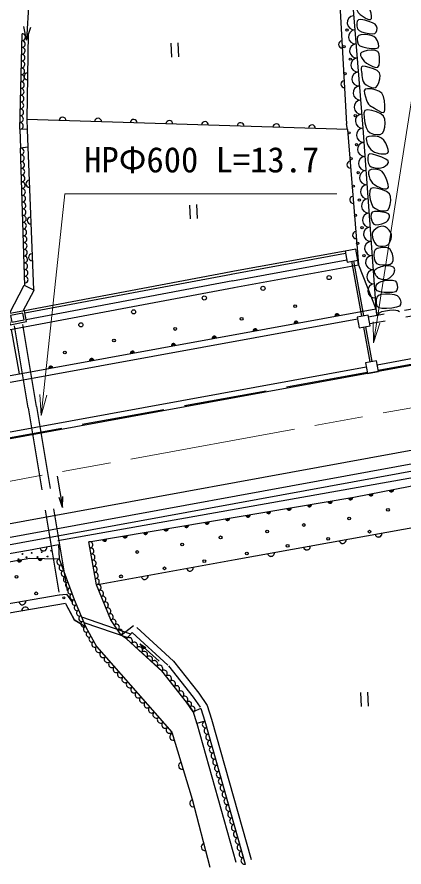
# Model space of a CAD drawing. Units: millimetres, scale not verified. Extents: x 40000 to 680000, y 20000 to 380000.
# Drawn here: x 428590 to 456514, y 257626 to 318999 of the extents above; entities that cross this region are included whole.
import ezdxf
from ezdxf.enums import TextEntityAlignment as Align

# ---------------------------------------------------------------- set-up
doc = ezdxf.new("R2010")
doc.units = ezdxf.units.MM
doc.header["$LTSCALE"] = 1000
doc.linetypes.add('CHAIN', pattern=[18.5, 12, -1.5, 3.5, -1.5])
doc.linetypes.add('DASHED', pattern=[7.5, 6, -1.5])
for name, color, linetype, lineweight in [('M-BGD', 7, 'Continuous', 25), ('M-BGD-EXST', 7, 'Continuous', 25), ('M-BMK', 2, 'CHAIN', 13), ('M-STR-HTXT', 7, 'Continuous', 13), ('M-STR-STRC', 7, 'Continuous', 25)]:
    doc.layers.add(name, color=color, linetype=linetype, lineweight=lineweight)
doc.styles.add('ＭＳ ゴシック', font='')
doc.styles.get('ＭＳ ゴシック').set_extended_font_data('MS Gothic')

# ---------------------------------------------------------------- blocks, each defined once
blk = doc.blocks.new('open_arrow')
at = {"color": 0, "linetype": 'Continuous', "lineweight": -2}
blk.add_lwpolyline([(7.5, 1.25), (0, 0), (7.5, -1.25)], dxfattribs=at)

msp = doc.modelspace()

# ---------------------------------------------------------------- linework, layer by layer
at = {"layer": 'M-BGD'}
for p, q in [((452631, 322122), (453543, 310980)), ((429452, 320175), (429268, 317328)), ((451886, 319885), (452374, 311285)), ((429268, 317328), (429072, 318309)), ((429268, 317328), (429589, 318276)), ((428782, 310891), (428956, 317790)), ((429398, 317808), (429301, 311599)), ((452443, 310874), (429301, 311599)), ((429301, 311599), (429318, 310877)), ((429301, 311599), (429319, 310877)), ((452443, 310874), (452374, 311285)), ((428782, 310891), (428843, 309531)), ((429318, 310877), (428782, 310891)), ((428782, 310891), (428843, 309531)), ((429319, 310877), (428782, 310891)), ((429318, 310877), (429375, 309612)), ((429319, 310877), (429375, 309612)), ((452443, 310874), (453222, 301113)), ((453543, 310980), (454507, 297691)), ((429375, 309612), (428843, 309531)), ((429375, 309612), (428843, 309531)), ((429152, 299615), (428843, 309531)), ((429375, 309612), (429770, 299293)), ((444016, 300618), (452259, 302125)), ((444050, 300431), (452293, 301938)), ((444136, 299959), (452379, 301466)), ((452728, 301367), (453454, 297393)), ((452875, 301394), (453602, 297420)), ((453222, 301112), (453195, 301453)), ((444226, 299467), (453223, 301112)), ((453223, 301112), (454489, 297938)), ((429125, 297818), (444043, 300623)), ((429160, 297632), (444078, 300436)), ((428041, 297584), (429111, 299636)), ((429111, 299636), (429821, 299266)), ((429249, 297160), (444167, 299965)), ((424603, 295778), (444259, 299473)), ((429041, 297772), (429821, 299266)), ((454578, 293888), (485214, 299490)), ((380858, 284475), (454489, 297938)), ((454488, 297940), (454547, 297441)), ((454507, 297691), (454547, 297441)), ((453162, 297187), (380901, 283975)), ((428162, 296447), (428750, 293232)), ((381577, 280541), (453791, 293744)), ((486563, 292112), (382926, 273163)), ((383016, 272671), (486653, 291620)), ((431542, 281189), (462326, 286667)), ((431542, 281189), (462327, 286667)), ((452891, 284322), (462432, 286183)), ((452892, 284322), (462432, 286183)), ((431483, 285855), (431876, 283578)), ((431876, 283578), (431624, 284308)), ((431876, 283578), (431889, 284371)), ((433772, 281098), (452891, 284322)), ((433773, 281098), (452892, 284322)), ((444332, 279840), (465014, 283564)), ((444332, 279840), (465015, 283564)), ((434319, 278002), (433772, 281098)), ((434319, 278002), (433773, 281098)), ((431580, 280900), (431640, 279872)), ((405230, 275835), (429517, 279922)), ((429516, 279921), (431640, 279872)), ((434537, 278040), (444332, 279840)), ((434538, 278040), (444332, 279840)), ((404984, 272658), (431644, 277269)), ((431644, 277269), (432172, 277331)), ((431645, 277269), (432173, 277331)), ((432172, 277331), (432559, 276744)), ((432173, 277331), (432559, 276744)), ((432085, 276649), (405118, 272007)), ((432085, 276649), (405118, 272007)), ((432085, 276649), (432711, 275484)), ((432085, 276649), (432711, 275485)), ((436802, 274448), (433256, 275657)), ((436803, 274449), (433256, 275657)), ((432711, 275485), (433528, 274997)), ((432711, 275484), (433528, 274996)), ((433408, 275289), (436582, 274207)), ((433408, 275288), (436582, 274207)), ((436097, 274361), (436998, 275069)), ((436097, 274362), (436998, 275069)), ((436894, 274549), (436490, 274106)), ((436895, 274549), (436490, 274106)), ((436894, 274549), (439480, 272190)), ((436895, 274549), (439481, 272191)), ((436490, 274106), (439076, 271747)), ((436490, 274106), (439076, 271747)), ((437458, 273745), (437746, 273362)), ((437458, 273745), (437877, 273483)), ((438840, 272477), (437458, 273745)), ((437458, 273745), (437746, 273362)), ((437458, 273745), (437877, 273484)), ((438840, 272477), (437458, 273745)), ((439514, 272155), (441294, 269898)), ((439514, 272155), (441294, 269898)), ((440811, 269541), (441312, 268818)), ((440812, 269541), (441312, 268818)), ((441305, 269883), (441805, 269159)), ((441305, 269883), (441806, 269159)), ((441273, 268898), (441564, 267974)), ((441273, 268898), (441565, 267974)), ((441845, 269079), (441312, 268818)), ((441845, 269079), (441312, 268818)), ((441845, 269079), (442137, 268154)), ((441845, 269079), (442137, 268155)), ((442137, 268155), (441562, 267983)), ((442137, 268154), (441562, 267982)), ((441562, 267983), (444392, 257971)), ((441562, 267982), (444392, 257970)), ((442139, 268146), (445053, 257838)), ((442140, 268146), (444985, 258079)), ((439758, 267350), (441232, 262527)), ((441232, 262527), (442510, 257626))]:
    msp.add_line(p, q, dxfattribs=at)
at = {"layer": 'M-BGD', "linetype": 'DASHED'}
for p, q in [((484584, 302933), (453949, 297331)), ((484674, 302441), (454039, 296839)), ((454650, 293495), (485286, 299096)), ((429989, 290882), (428959, 297082)), ((429397, 290783), (428367, 296984)), ((453598, 296606), (454057, 294098)), ((453746, 296633), (454204, 294125)), ((381649, 280147), (453863, 293351)), ((429398, 290785), (431644, 277269)), ((429990, 290883), (432236, 277367))]:
    msp.add_line(p, q, dxfattribs=at)
at = {"layer": 'M-BGD'}
for points in [[(454107, 318807), (454160, 318897), (454168, 319069), (454136, 319284), (454070, 319501), (453974, 319677), (453819, 319834), (453599, 319996), (453362, 320138), (453155, 320229), (453024, 320243), (452976, 320149), (452979, 319966), (453025, 319738), (453102, 319512), (453203, 319331), (453354, 319179), (453562, 319026), (453785, 318897), (453981, 318816)], [(454421, 317814), (454516, 317896), (454566, 318031), (454569, 318191), (454525, 318348), (454431, 318473), (454249, 318578), (453978, 318683), (453679, 318769), (453410, 318816), (453230, 318806), (453141, 318710), (453103, 318543), (453114, 318345), (453171, 318156), (453270, 318018), (453448, 317926), (453706, 317853), (453990, 317805), (454246, 317790)], [(454651, 316773), (454707, 316886), (454684, 317066), (454603, 317271), (454483, 317459), (454345, 317591), (454157, 317666), (453905, 317713), (453638, 317730), (453402, 317715), (453245, 317666), (453165, 317560), (453133, 317399), (453148, 317217), (453212, 317048), (453327, 316924), (453538, 316840), (453845, 316775), (454179, 316735), (454470, 316732)], [(454635, 315368), (454715, 315515), (454757, 315769), (454758, 316063), (454714, 316332), (454620, 316508), (454437, 316582), (454165, 316598), (453867, 316571), (453605, 316516), (453439, 316447), (453379, 316352), (453385, 316220), (453442, 316071), (453534, 315925), (453648, 315800), (453812, 315675), (454035, 315536), (454275, 315417), (454489, 315351)], [(453642, 314220), (453777, 314112), (453961, 314004), (454161, 313918), (454348, 313880), (454491, 313913), (454603, 314048), (454705, 314269), (454776, 314530), (454796, 314782), (454743, 314979), (454577, 315126), (454310, 315256), (454005, 315358), (453726, 315423), (453535, 315443), (453445, 315403), (453417, 315311), (453427, 315185), (453453, 315046), (453474, 314914), (453482, 314779), (453492, 314629), (453515, 314478), (453561, 314337)], [(454393, 312416), (454537, 312327), (454708, 312220), (454878, 312131), (455021, 312094), (455108, 312146), (455143, 312329), (455142, 312620), (455104, 312954), (455026, 313268), (454907, 313496), (454709, 313641), (454433, 313748), (454136, 313810), (453875, 313824), (453708, 313785), (453651, 313665), (453665, 313466), (453727, 313232), (453810, 313005), (453889, 312829), (453965, 312709), (454057, 312618), (454160, 312545), (454273, 312481)], [(454969, 310603), (455068, 310773), (455135, 311035), (455158, 311334), (455129, 311619), (455037, 311835), (454834, 312001), (454529, 312151), (454190, 312259), (453890, 312301), (453699, 312249), (453628, 312053), (453630, 311730), (453688, 311357), (453786, 311010), (453907, 310768), (454081, 310628), (454318, 310540), (454575, 310505), (454806, 310526)], [(454693, 309141), (454850, 309119), (455027, 309112), (455195, 309128), (455325, 309177), (455389, 309265), (455376, 309421), (455305, 309640), (455193, 309879), (455052, 310096), (454899, 310249), (454704, 310336), (454458, 310386), (454204, 310400), (453984, 310380), (453842, 310326), (453790, 310219), (453798, 310057), (453850, 309871), (453928, 309691), (454014, 309545), (454117, 309432), (454248, 309331), (454396, 309247), (454548, 309182)], [(454878, 308098), (455030, 308156), (455192, 308252), (455328, 308371), (455402, 308494), (455379, 308606), (455207, 308728), (454910, 308871), (454565, 309004), (454249, 309093), (454037, 309108), (453937, 309016), (453899, 308839), (453911, 308624), (453961, 308420), (454036, 308274), (454156, 308186), (454329, 308123), (454526, 308088), (454718, 308079)], [(454865, 306650), (454999, 306611), (455136, 306587), (455259, 306590), (455349, 306630), (455388, 306720), (455368, 306893), (455300, 307142), (455198, 307415), (455072, 307664), (454936, 307838), (454764, 307935), (454549, 307987), (454327, 308000), (454135, 307977), (454010, 307922), (453959, 307816), (453957, 307657), (453993, 307472), (454057, 307290), (454138, 307139), (454249, 307013), (454396, 306895), (454560, 306791), (454723, 306707)], [(455343, 305051), (455450, 305210), (455526, 305463), (455561, 305755), (455542, 306033), (455457, 306241), (455259, 306395), (454955, 306529), (454618, 306623), (454316, 306658), (454121, 306611), (454043, 306440), (454033, 306158), (454077, 305831), (454163, 305524), (454277, 305303), (454447, 305162), (454683, 305057), (454941, 304997), (455176, 304992)], [(455254, 304213), (455354, 304310), (455432, 304437), (455475, 304574), (455468, 304698), (455400, 304791), (455226, 304859), (454956, 304917), (454654, 304952), (454384, 304952), (454209, 304905), (454139, 304777), (454130, 304577), (454169, 304354), (454244, 304157), (454342, 304034), (454487, 303996), (454688, 304011), (454907, 304062), (455108, 304135)], [(455340, 302550), (455444, 302656), (455529, 302808), (455590, 302982), (455619, 303157), (455608, 303310), (455546, 303454), (455438, 303605), (455301, 303741), (455152, 303844), (455007, 303893), (454848, 303879), (454663, 303815), (454481, 303715), (454330, 303592), (454240, 303459), (454218, 303293), (454245, 303086), (454309, 302871), (454400, 302682), (454506, 302551), (454646, 302481), (454826, 302449), (455020, 302452), (455200, 302487)], [(453051, 302240), (452264, 302096), (452408, 301309), (453195, 301453)], [(455670, 301251), (455732, 301407), (455734, 301634), (455686, 301881), (455600, 302103), (455487, 302251), (455314, 302322), (455074, 302350), (454816, 302337), (454587, 302285), (454437, 302196), (454366, 302039), (454343, 301812), (454364, 301563), (454428, 301340), (454532, 301192), (454714, 301121), (454976, 301094), (455260, 301109), (455510, 301162)], [(455869, 299945), (455972, 299831), (456032, 299653), (456046, 299454), (456007, 299275), (455910, 299157), (455710, 299107), (455412, 299095), (455081, 299115), (454785, 299159), (454590, 299221), (454502, 299318), (454476, 299453), (454504, 299603), (454578, 299741), (454690, 299840), (454875, 299909), (455138, 299962), (455427, 299992), (455689, 299989)], [(456011, 298899), (456145, 298781), (456241, 298610), (456288, 298420), (456273, 298245), (456182, 298119), (455968, 298036), (455637, 297973), (455264, 297940), (454926, 297945), (454697, 297998), (454580, 298131), (454526, 298337), (454529, 298569), (454586, 298779), (454693, 298919), (454891, 298988), (455180, 299016), (455503, 299007), (455799, 298967)], [(428099, 296781), (429278, 297003), (429131, 297789), (427951, 297567)], [(428219, 296956), (429103, 297122), (429011, 297614), (428126, 297448)], [(453279, 296548), (454066, 296692), (453922, 297479), (453135, 297335)], [(453881, 293253), (454668, 293396), (454524, 294183), (453737, 294039)]]:
    msp.add_lwpolyline(points, close=True, dxfattribs=at)
for points in [[(455105, 301022), (454971, 300991), (454849, 300958), (454740, 300922), (454645, 300883), (454564, 300841), (454495, 300797), (454438, 300750), (454395, 300701), (454369, 300646), (454362, 300586), (454383, 300512), (454428, 300426), (454488, 300339), (454548, 300260), (454597, 300200), (454647, 300149), (454689, 300132), (454754, 300116), (454816, 300098), (454890, 300079), (454971, 300061), (455052, 300048), (455125, 300043), (455191, 300047), (455254, 300056), (455315, 300071), (455373, 300093), (455427, 300120), (455480, 300155), (455529, 300198), (455575, 300247), (455619, 300297), (455661, 300346), (455703, 300394), (455746, 300442), (455784, 300492), (455814, 300544), (455831, 300600), (455840, 300666), (455844, 300739), (455835, 300813), (455807, 300881), (455753, 300933), (455674, 300971), (455574, 301001), (455452, 301021), (455306, 301029), (455136, 301024)], [(454662, 297462), (454678, 297542), (454759, 297650), (454926, 297728), (455175, 297790), (455458, 297832), (455727, 297850), (455933, 297842)], [(455933, 297842), (456078, 297802), (456179, 297739)], [(401946, 275728), (429416, 280496), (431580, 280900)], [(431640, 279872), (432726, 276944), (433528, 274996), (434330, 273546), (439758, 267350)], [(436097, 274361), (435371, 275468), (434319, 278002)], [(436097, 274362), (435371, 275468), (434319, 278002)], [(441312, 268818), (440823, 269526), (439043, 271783), (436490, 274106), (436097, 274362)], [(441312, 268818), (440823, 269526), (439042, 271783), (436490, 274106), (436097, 274361)], [(437232, 274918), (439881, 272496), (441709, 270177), (442300, 269298), (442618, 268289), (445495, 258172)]]:
    msp.add_lwpolyline(points, dxfattribs=at)
for centre, radius in [((452404, 318057), 80), ((452190, 316851), 80), ((452635, 315956), 80), ((452260, 314911), 80), ((452998, 311871), 80), ((452557, 310639), 80), ((453091, 309778), 80), ((452699, 308763), 80), ((453210, 307764), 80), ((452863, 306781), 80), ((453297, 305778), 80), ((453017, 304676), 80), ((453492, 303782), 80), ((453167, 302663), 80), ((453626, 301768), 80), ((451111, 300184), 150), ((446338, 299406), 150), ((442107, 298713), 150), ((437002, 297709), 150), ((448658, 298113), 100), ((444799, 297201), 100), ((433198, 296773), 150), ((440007, 296474), 100), ((435588, 295645), 100), ((432041, 294773), 100), ((455358, 283419), 100), ((449279, 282319), 100), ((452557, 282796), 100), ((446645, 281842), 100), ((454029, 281837), 100), ((443284, 281427), 100), ((451050, 281321), 100), ((431047, 280465), 30), ((440504, 280909), 100), ((448118, 280823), 100), ((428695, 279844), 30), ((428994, 280223), 30), ((429278, 279988), 30), ((429648, 280302), 30), ((430072, 280006), 30), ((430372, 280362), 30), ((430797, 280043), 30), ((437268, 280369), 100), ((445168, 280270), 100), ((439240, 279191), 100), ((442107, 279716), 100), ((428555, 278585), 100), ((436095, 278610), 100), ((429971, 277383), 100), ((431972, 277060), 80)]:
    msp.add_circle(centre, radius, dxfattribs=at)
for centre, radius, start, end in [((452929, 318578), 508, 95.60871, 273.75598), ((453012, 317565), 508, 95.60871, 273.75598), ((428953, 317543), 246, 267.73691, 89.36778), ((428929, 316558), 246, 267.73691, 89.36778), ((428941, 317051), 246, 267.73691, 89.36778), ((452049, 317018), 250, 93.25223, 273.25223), ((453095, 316552), 508, 95.60871, 273.75598), ((428916, 316065), 246, 267.73691, 89.36778), ((428904, 315572), 246, 267.73691, 89.36778), ((453178, 315539), 508, 95.60871, 273.75598), ((428891, 315079), 246, 267.73691, 89.36778), ((429349, 314704), 250, 89.10529, 269.10529), ((453261, 314526), 508, 95.60871, 273.75598), ((428866, 314094), 246, 267.73691, 89.36778), ((428879, 314587), 246, 267.73691, 89.36778), ((452211, 314152), 250, 93.25223, 273.25223), ((428854, 313601), 246, 267.73691, 89.36778), ((453344, 313513), 508, 95.60871, 273.75598), ((428841, 313108), 246, 267.73691, 89.36778), ((453427, 312500), 508, 95.60871, 273.75598), ((428829, 312616), 246, 267.73691, 89.36778), ((428804, 311630), 246, 267.73691, 89.36778), ((428816, 312123), 246, 267.73691, 89.36778), ((453510, 311488), 508, 95.60871, 273.75598), ((428792, 311137), 246, 267.73691, 89.36778), ((431872, 311518), 250, 358.20618, 178.20618), ((434444, 311438), 250, 358.20618, 178.20618), ((437015, 311357), 250, 358.20618, 178.20618), ((439586, 311277), 250, 358.20618, 178.20618), ((442158, 311196), 250, 358.20618, 178.20618), ((444729, 311116), 250, 358.20618, 178.20618), ((447301, 311035), 250, 358.20618, 178.20618), ((449872, 310955), 250, 358.20618, 178.20618), ((453593, 310470), 513, 95.55971, 272.73146), ((453667, 309448), 513, 95.55971, 272.73146), ((428856, 309288), 244, 270.31216, 93.26426), ((428872, 308801), 244, 270.31216, 93.26426), ((453741, 308426), 513, 95.55971, 272.73146), ((428887, 308314), 244, 270.31216, 93.26426), ((452646, 308334), 250, 94.56134, 274.56134), ((428902, 307827), 244, 270.31216, 93.26426), ((428917, 307340), 244, 270.31216, 93.26426), ((453815, 307403), 513, 95.55971, 272.73146), ((428932, 306853), 244, 270.31216, 93.26426), ((429477, 306958), 250, 92.19315, 272.19315), ((453889, 306381), 513, 95.55971, 272.73146), ((428948, 306366), 244, 270.31216, 93.26426), ((428963, 305879), 244, 270.31216, 93.26426), ((452849, 305794), 250, 94.56134, 274.56134), ((453963, 305359), 513, 95.55971, 272.73146), ((428978, 305391), 244, 270.31216, 93.26426), ((428993, 304904), 244, 270.31216, 93.26426), ((429008, 304417), 244, 270.31216, 93.26426), ((429578, 304304), 250, 92.19315, 272.19315), ((454037, 304336), 513, 95.55971, 272.73146), ((429024, 303930), 244, 270.31216, 93.26426), ((454112, 303314), 513, 95.55971, 272.73146), ((429039, 303443), 244, 270.31216, 93.26426), ((429054, 302956), 244, 270.31216, 93.26426), ((453051, 303254), 250, 94.56134, 274.56134), ((429069, 302469), 244, 270.31216, 93.26426), ((454186, 302292), 513, 95.55971, 272.73146), ((429084, 301982), 244, 270.31216, 93.26426), ((429100, 301495), 244, 270.31216, 93.26426), ((429680, 301650), 250, 92.19315, 272.19315), ((454260, 301269), 513, 95.55971, 272.73146), ((429115, 301008), 244, 270.31216, 93.26426), ((429130, 300521), 244, 270.31216, 93.26426), ((454334, 300247), 513, 95.55971, 272.73146), ((429145, 300034), 244, 270.31216, 93.26426), ((454408, 299225), 513, 95.55971, 272.73146), ((451683, 297425), 150, 10.36158, 190.36158), ((451683, 297425), 75, 10.36158, 190.36158), ((445781, 296346), 150, 10.36158, 190.36158), ((448732, 296886), 150, 10.36158, 190.36158), ((448732, 296886), 75, 10.36158, 190.36158), ((442830, 295807), 150, 10.36158, 190.36158), ((442830, 295807), 75, 10.36158, 190.36158), ((445781, 296346), 75, 10.36158, 190.36158), ((439879, 295267), 150, 10.36158, 190.36158), ((439879, 295267), 75, 10.36158, 190.36158), ((436928, 294727), 150, 10.36158, 190.36158), ((436928, 294727), 75, 10.36158, 190.36158), ((433977, 294188), 150, 10.36158, 190.36158), ((433977, 294188), 75, 10.36158, 190.36158), ((431026, 293648), 150, 10.36158, 190.36158), ((431026, 293648), 75, 10.36158, 190.36158), ((455602, 284851), 150, 191.03527, 11.03527), ((455602, 284851), 75, 191.03527, 11.03527), ((452656, 284283), 150, 189.5715, 9.5715), ((452656, 284283), 75, 189.5715, 9.5715), ((454130, 284564), 150, 191.03527, 11.03527), ((454130, 284564), 75, 191.03527, 11.03527), ((448219, 283534), 150, 189.5715, 9.5715), ((448219, 283534), 75, 189.5715, 9.5715), ((449698, 283784), 150, 189.5715, 9.5715), ((449698, 283784), 75, 189.5715, 9.5715), ((451177, 284033), 150, 189.5715, 9.5715), ((451177, 284033), 75, 189.5715, 9.5715), ((445261, 283036), 150, 189.5715, 9.5715), ((445261, 283036), 75, 189.5715, 9.5715), ((446740, 283285), 150, 189.5715, 9.5715), ((446740, 283285), 75, 189.5715, 9.5715), ((442302, 282537), 150, 189.5715, 9.5715), ((442302, 282537), 75, 189.5715, 9.5715), ((443781, 282786), 150, 189.5715, 9.5715), ((443781, 282786), 75, 189.5715, 9.5715), ((437865, 281789), 150, 189.5715, 9.5715), ((437865, 281789), 75, 189.5715, 9.5715), ((439344, 282038), 150, 189.5715, 9.5715), ((439344, 282038), 75, 189.5715, 9.5715), ((440823, 282287), 150, 189.5715, 9.5715), ((440823, 282287), 75, 189.5715, 9.5715), ((454673, 281702), 250, 190.20745, 10.20745), ((454674, 281702), 250, 190.20726, 10.20726), ((433835, 280881), 226, 273.87723, 106.13878), ((433836, 280881), 226, 273.87703, 106.13859), ((434907, 281290), 150, 189.5715, 9.5715), ((434907, 281290), 75, 189.5715, 9.5715), ((436386, 281539), 150, 189.5715, 9.5715), ((436386, 281539), 75, 189.5715, 9.5715), ((452088, 281236), 250, 190.20745, 10.20745), ((452088, 281236), 250, 190.20726, 10.20726), ((430498, 280698), 250, 190.5591, 10.5591), ((433913, 280439), 226, 273.87723, 106.13878), ((433914, 280439), 226, 273.87703, 106.13859), ((449503, 280771), 250, 190.20745, 10.20745), ((449503, 280771), 250, 190.20726, 10.20726), ((430265, 279904), 150, 178.66598, 358.66598), ((430265, 279904), 75, 178.66598, 358.66598), ((431694, 279654), 224, 103.81704, 296.8663), ((433991, 279997), 226, 273.87723, 106.13878), ((433992, 279997), 226, 273.87703, 106.13859), ((446917, 280305), 250, 190.20745, 10.20745), ((446918, 280305), 250, 190.20726, 10.20726), ((428775, 279797), 150, 189.55037, 9.55037), ((428775, 279797), 75, 189.55037, 9.55037), ((431849, 279236), 224, 103.81704, 296.8663), ((434069, 279554), 226, 273.87723, 106.13878), ((434070, 279554), 226, 273.87703, 106.13859), ((434147, 279112), 226, 273.87723, 106.13878), ((434148, 279112), 226, 273.87703, 106.13859), ((441067, 279240), 250, 190.41279, 10.41279), ((441067, 279240), 250, 190.41259, 10.41259), ((432004, 278817), 224, 103.81704, 296.8663), ((434226, 278670), 226, 273.87723, 106.13878), ((434226, 278670), 226, 273.87703, 106.13859), ((437802, 278640), 250, 190.41279, 10.41279), ((437803, 278640), 250, 190.41259, 10.41259), ((432159, 278399), 224, 103.81704, 296.8663), ((432314, 277981), 224, 103.81704, 296.8663), ((434304, 278227), 226, 273.87723, 106.13878), ((434304, 278227), 226, 273.87703, 106.13859), ((434425, 277799), 230, 287.44269, 117.65058), ((434426, 277799), 230, 287.4425, 117.65038), ((432469, 277563), 224, 103.81704, 296.8663), ((434601, 277376), 230, 287.44269, 117.65058), ((434601, 277376), 230, 287.4425, 117.65038), ((428978, 276808), 250, 189.81278, 9.81278), ((432624, 277144), 224, 103.81704, 296.8663), ((432772, 276735), 214, 102.61164, 302.15387), ((434776, 276954), 230, 287.44269, 117.65058), ((434776, 276954), 230, 287.4425, 117.65038), ((429186, 276150), 250, 9.76755, 189.76755), ((432933, 276346), 214, 102.61164, 302.15387), ((434951, 276531), 230, 287.44269, 117.65058), ((434952, 276532), 230, 287.4425, 117.65038), ((435127, 276109), 230, 287.44269, 117.65058), ((435127, 276109), 230, 287.4425, 117.65038), ((433093, 275956), 214, 102.61164, 302.15387), ((433254, 275567), 214, 102.61164, 302.15387), ((435302, 275687), 230, 287.44269, 117.65058), ((435302, 275687), 230, 287.4425, 117.65038), ((433414, 275177), 214, 102.61164, 302.15387), ((433594, 274796), 211, 108.24134, 309.64512), ((435515, 275299), 222, 296.09305, 130.44205), ((435515, 275299), 222, 296.09286, 130.44186), ((435757, 274930), 222, 296.09305, 130.44205), ((435757, 274930), 222, 296.09286, 130.44186), ((433794, 274434), 211, 108.24134, 309.64512), ((435999, 274561), 222, 296.09305, 130.44205), ((435999, 274561), 222, 296.09286, 130.44186), ((433995, 274071), 211, 108.24134, 309.64512), ((434195, 273708), 211, 108.24134, 309.64512), ((436675, 273943), 246, 316.89305, 138.4989), ((436675, 273943), 246, 316.89285, 138.4987), ((437039, 273611), 246, 316.89305, 138.4989), ((437040, 273611), 246, 316.89285, 138.4987), ((434484, 273359), 242, 129.42198, 313.01339), ((434803, 272994), 242, 129.42197, 313.01339), ((437404, 273279), 246, 316.89305, 138.4989), ((437404, 273279), 246, 316.89285, 138.4987), ((437769, 272947), 246, 316.89305, 138.4989), ((437769, 272947), 246, 316.89285, 138.4987), ((435122, 272630), 242, 129.42198, 313.01339), ((438133, 272615), 246, 316.89305, 138.4989), ((438133, 272615), 246, 316.89285, 138.4987), ((438498, 272283), 246, 316.89305, 138.4989), ((438498, 272284), 246, 316.89285, 138.4987), ((435442, 272265), 242, 129.42198, 313.01339), ((435761, 271901), 242, 129.42198, 313.01339), ((438863, 271952), 246, 316.89305, 138.4989), ((438863, 271952), 246, 316.89285, 138.4987), ((436080, 271536), 242, 129.42198, 313.01339), ((436400, 271172), 242, 129.42198, 313.01339), ((439199, 271601), 240, 305.81594, 130.71201), ((439199, 271601), 240, 305.81575, 130.71182), ((439496, 271225), 240, 305.81594, 130.71201), ((439496, 271225), 240, 305.81575, 130.71182), ((436719, 270807), 242, 129.42198, 313.01339), ((439792, 270849), 240, 305.81594, 130.71201), ((439793, 270849), 240, 305.81575, 130.71182), ((440089, 270473), 240, 305.81594, 130.71201), ((440089, 270473), 240, 305.81575, 130.71182), ((437038, 270443), 242, 129.42198, 313.01339), ((437357, 270078), 242, 129.42198, 313.01339), ((440386, 270097), 240, 305.81594, 130.71201), ((440386, 270097), 240, 305.81575, 130.71182), ((437677, 269714), 242, 129.42198, 313.01339), ((437996, 269349), 242, 129.42198, 313.01339), ((440682, 269721), 240, 305.81594, 130.71201), ((440683, 269721), 240, 305.81575, 130.71182), ((440972, 269368), 218, 296.0929, 133.16939), ((440972, 269367), 218, 296.09309, 133.16958), ((438315, 268985), 242, 129.42197, 313.01339), ((441216, 269013), 218, 296.09309, 133.16958), ((441216, 269013), 218, 296.0929, 133.16939), ((438635, 268620), 242, 129.42198, 313.01339), ((438954, 268256), 242, 129.42198, 313.01339), ((439273, 267891), 242, 129.42198, 313.01339), ((439592, 267527), 242, 129.42198, 313.01339), ((442195, 267908), 234, 101.81313, 289.48463), ((442321, 267457), 234, 101.81313, 289.48463), ((439861, 267023), 250, 106.99821, 286.99821), ((442447, 267007), 234, 101.81313, 289.48463), ((442573, 266557), 234, 101.81313, 289.48463), ((442699, 266107), 234, 101.81313, 289.48463), ((442825, 265656), 234, 101.81313, 289.48463), ((440495, 264939), 250, 106.99821, 286.99821), ((442952, 265206), 234, 101.81313, 289.48463), ((443078, 264756), 234, 101.81313, 289.48463), ((443204, 264306), 234, 101.81313, 289.48463), ((443362, 263819), 249, 105.61145, 286.23686), ((443498, 263341), 249, 105.61145, 286.23686), ((443635, 262863), 249, 105.61145, 286.23686), ((441310, 262226), 250, 106.99821, 286.99821), ((443771, 262384), 249, 105.61145, 286.23686), ((443908, 261906), 249, 105.61145, 286.23686), ((444044, 261428), 249, 105.61145, 286.23686), ((444181, 260950), 249, 105.61145, 286.23686), ((444317, 260472), 249, 105.61145, 286.23686), ((444453, 259993), 249, 105.61145, 286.23686), ((444590, 259515), 249, 105.61145, 286.23686), ((442134, 259070), 250, 104.61785, 284.61785), ((444726, 259037), 249, 105.61145, 286.23686), ((444863, 258559), 249, 105.61145, 286.23686), ((444999, 258081), 249, 105.61145, 286.23686)]:
    msp.add_arc(centre, radius, start, end, dxfattribs=at)
at = {"layer": 'M-BGD-EXST'}
for p, q in [((439694, 317105), (439745, 316106)), ((440193, 317131), (440245, 316132)), ((441037, 305423), (441088, 304425)), ((441536, 305449), (441588, 304450)), ((453373, 270218), (453424, 269220)), ((453872, 270244), (453923, 269246))]:
    msp.add_line(p, q, dxfattribs=at)
at = {"layer": 'M-BMK'}
msp.add_line((382207, 277098), (475071, 294077), dxfattribs=at)
at = {"layer": 'M-STR-HTXT'}
for points in [[(454304, 295461), (457991, 318940), (477617, 318940)], [(430326, 290222), (432042, 306227), (451668, 306227)]]:
    msp.add_lwpolyline(points, dxfattribs=at)
at = {"layer": 'M-STR-STRC'}
for p, q in [((485304, 298998), (381667, 280049)), ((382746, 274147), (486383, 293096))]:
    msp.add_line(p, q, dxfattribs=at)

# ---------------------------------------------------------------- block references
at = {"layer": 'M-STR-HTXT', "xscale": 200, "yscale": 200}
for p, rotation in [((454304, 295461), 81.1), ((430326, 290222), 83.9)]:
    msp.add_blockref('open_arrow', p, dxfattribs=dict(at, rotation=rotation))

# ---------------------------------------------------------------- texts
at = {"layer": 'M-STR-HTXT', "style": 'ＭＳ ゴシック'}
msp.add_text('HPΦ600 L=13.7', height=1833, dxfattribs=at).set_placement((441918, 307227), align=Align.BOTTOM_CENTER)

doc.saveas('drawing.dxf')
